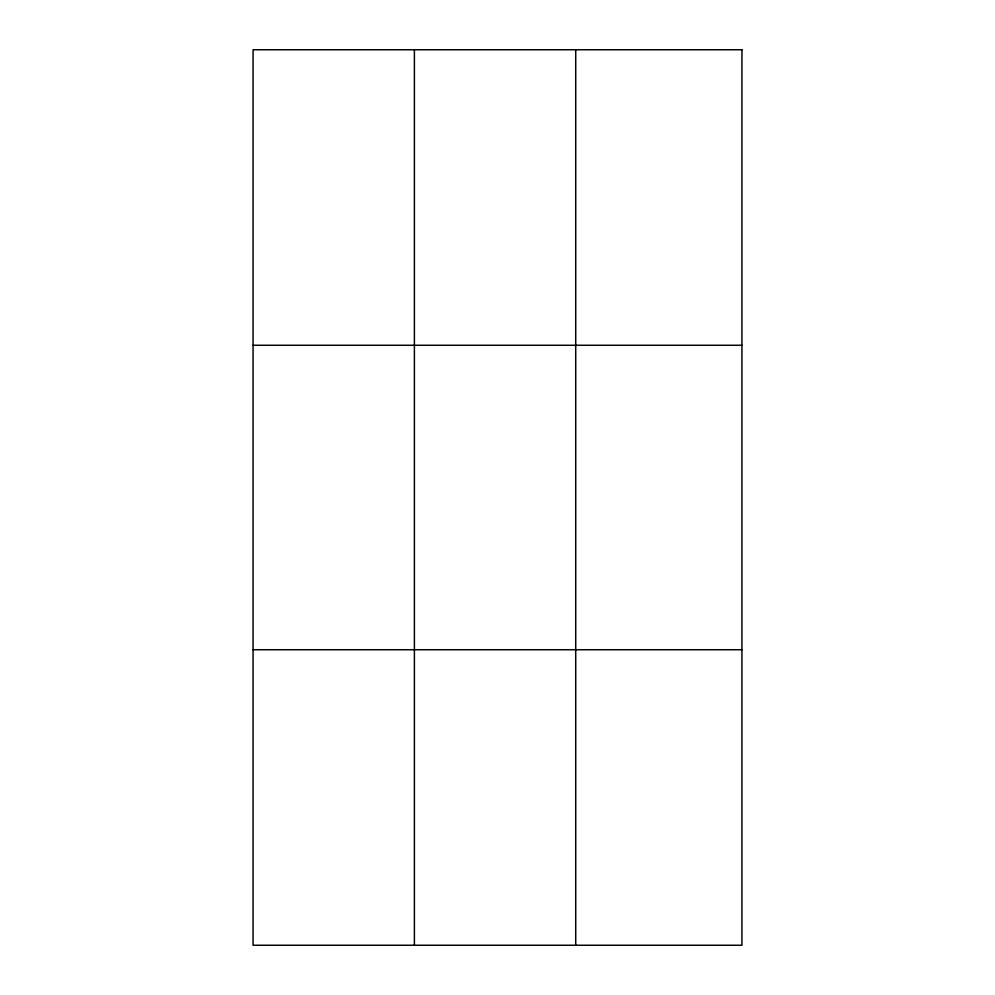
<?xml version="1.0" encoding="UTF-8"?>
<svg xmlns="http://www.w3.org/2000/svg" width="995" height="995" viewBox="0 0 995 995"><rect width="100%" height="100%" fill="white"/><g stroke="black" fill="none" stroke-linecap="round" stroke-linejoin="round"><path stroke-width="1.49" d="M414.393 945.25L414.393 49.75M575.719 945.25L575.719 49.75M253.066 345.265L741.934 345.265M253.066 649.735L741.934 649.735M741.934 49.75L741.934 945.25L253.066 945.25L253.066 49.75L741.934 49.75"/></g></svg>
